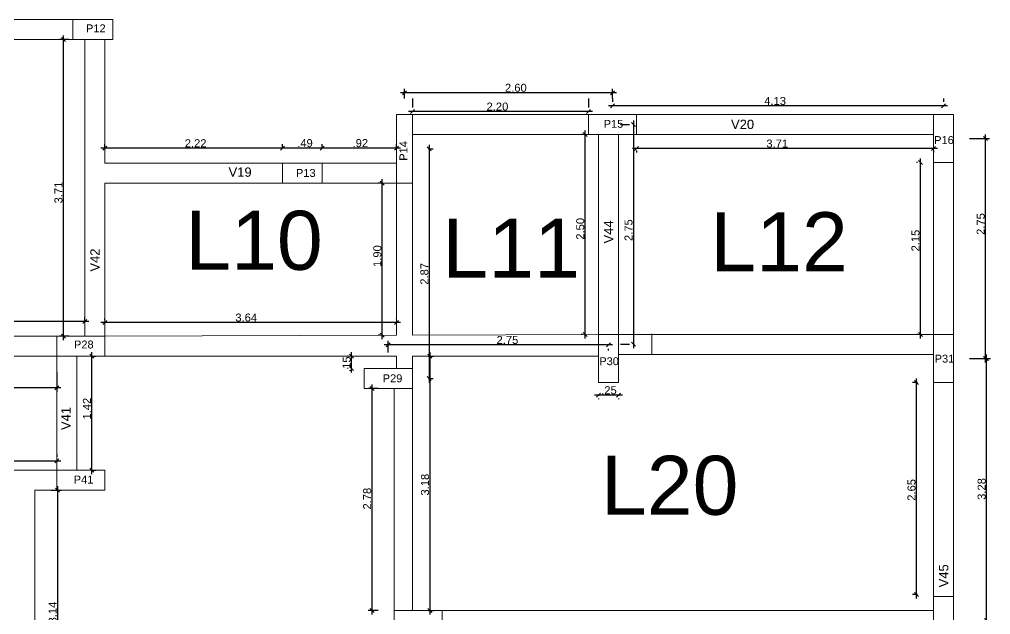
# Model space of a CAD drawing. Header units: millimetres. Extents: x 2878 to 6301, y 540 to 1980.
# Drawn here: x 2943.89 to 2956.03, y 713.98 to 721.43 of the extents above; entities that cross this region are included whole.
import ezdxf

# ---------------------------------------------------------------- set-up
doc = ezdxf.new("R2010")
doc.units = ezdxf.units.MM
doc.header["$LTSCALE"] = 4
for name, color, linetype, lineweight in [('ALVENARIA', 4, 'Continuous', 20), ('COTAS', 35, 'Continuous', 5), ('PILAR', 1, 'Continuous', 5)]:
    doc.layers.add(name, color=color, linetype=linetype, lineweight=lineweight)
doc.styles.get("Standard").update_dxf_attribs({"font": 'arial.ttf'})
doc.dimstyles.new('ISO-25', dxfattribs={"dimscale": 0, "dimtxt": 0.1, "dimasz": 0.05, "dimexe": 0.05, "dimexo": 0.2, "dimgap": 0.01, "dimtad": 1, "dimzin": 4, "dimdsep": 46, "dimtxsty": 'Standard', "dimblk": 'OBLIQUE', "dimcen": 0.1, "dimdle": 0.05, "dimclrt": 256, "dimadec": 0, "dimazin": 0, "dimtfac": 1, "dimtix": 1, "dimtofl": 0, "dimtmove": 0, "dimatfit": 3, "dimfxl": 1, "dimtfillclr": 256, "dimarcsym": 0})

# ---------------------------------------------------------------- blocks, each defined once
blk = doc.blocks.new('PILAR')
at = {"layer": 'PILAR', "ltscale": 0.01}
blk.add_lwpolyline([(-0.15, 0), (0.1, 0), (0.1, -0.6), (-0.15, -0.6)], close=True, dxfattribs=at)
blk = doc.blocks.new('_Oblique')
at = {"color": 0, "linetype": 'ByBlock', "lineweight": -2}
blk.add_line((-0.5, -0.5), (0.5, 0.5), dxfattribs=at)
blk = doc.blocks.new('*D321')
at = {"layer": 'COTAS', "color": 0, "lineweight": -2, "transparency": 16777216}
for p, q in [((2949.003, 719.806), (2949.065, 719.806)), ((2949.015, 719.856), (2949.015, 716.887)), ((2949.003, 716.937), (2949.065, 716.937))]:
    blk.add_line(p, q, dxfattribs=at)
at = {"layer": 'Defpoints', "color": 0, "transparency": 16777216}
for p in [(2948.803, 719.806), (2948.803, 716.937), (2949.015, 716.937)]:
    blk.add_point(p, dxfattribs=at)
at = {"layer": 'COTAS', "color": 0, "lineweight": -2, "transparency": 16777216, "xscale": 0.05, "yscale": 0.05, "zscale": 0.05}
for p, rotation in [((2949.015, 719.806), 90), ((2949.015, 716.937), 270)]:
    blk.add_blockref('_Oblique', p, dxfattribs=dict(at, rotation=rotation))
at = {"layer": 'COTAS', "transparency": 16777216, "insert": (2948.954, 718.244), "char_height": 0.1, "attachment_point": 5, "rotation": 90}
blk.add_mtext('2.87', dxfattribs=at)
blk = doc.blocks.new('*D322')
at = {"layer": 'COTAS', "color": 0, "lineweight": -2, "transparency": 16777216}
for p, q in [((2951.303, 717.356), (2948.453, 717.356)), ((2948.503, 717.262), (2948.503, 717.406)), ((2951.253, 717.287), (2951.253, 717.306))]:
    blk.add_line(p, q, dxfattribs=at)
at = {"layer": 'Defpoints', "color": 0, "transparency": 16777216}
for p in [(2951.253, 717.487), (2948.503, 717.356), (2948.503, 717.062)]:
    blk.add_point(p, dxfattribs=at)
at = {"layer": 'COTAS', "color": 0, "lineweight": -2, "transparency": 16777216, "xscale": 0.05, "yscale": 0.05, "zscale": 0.05, "rotation": 180}
blk.add_blockref('_Oblique', (2948.503, 717.356), dxfattribs=at)
at = {"layer": 'COTAS', "color": 0, "lineweight": -2, "transparency": 16777216, "xscale": 0.05, "yscale": 0.05, "zscale": 0.05}
blk.add_blockref('_Oblique', (2951.253, 717.356), dxfattribs=at)
at = {"layer": 'COTAS', "transparency": 16777216, "insert": (2949.991, 717.417), "char_height": 0.1, "attachment_point": 5}
blk.add_mtext('2.75', dxfattribs=at)
blk = doc.blocks.new('*D391')
at = {"layer": 'ALVENARIA', "color": 0, "lineweight": -2, "transparency": 16777216}
for p, q in [((2955.763, 719.937), (2956.014, 719.937)), ((2955.964, 717.137), (2955.964, 719.987)), ((2955.763, 717.187), (2956.014, 717.187))]:
    blk.add_line(p, q, dxfattribs=at)
at = {"layer": 'Defpoints', "color": 0, "transparency": 16777216}
for p in [(2955.563, 719.937), (2955.964, 719.937), (2955.563, 717.187)]:
    blk.add_point(p, dxfattribs=at)
at = {"layer": 'ALVENARIA', "color": 0, "lineweight": -2, "transparency": 16777216, "xscale": 0.05, "yscale": 0.05, "zscale": 0.05}
for p, rotation in [((2955.964, 719.937), 90), ((2955.964, 717.187), 270)]:
    blk.add_blockref('_Oblique', p, dxfattribs=dict(at, rotation=rotation))
at = {"layer": 'ALVENARIA', "transparency": 16777216, "insert": (2955.903, 718.867), "char_height": 0.1, "attachment_point": 5, "rotation": 90}
blk.add_mtext('2.75', dxfattribs=at)
blk = doc.blocks.new('*D392')
at = {"layer": 'ALVENARIA', "color": 0, "lineweight": -2, "transparency": 16777216}
for p, q in [((2955.363, 719.811), (2951.553, 719.811)), ((2951.603, 719.787), (2951.603, 719.761)), ((2955.313, 719.787), (2955.313, 719.761))]:
    blk.add_line(p, q, dxfattribs=at)
at = {"layer": 'Defpoints', "color": 0, "transparency": 16777216}
for p in [(2951.603, 719.987), (2955.313, 719.987), (2951.603, 719.811)]:
    blk.add_point(p, dxfattribs=at)
at = {"layer": 'ALVENARIA', "color": 0, "lineweight": -2, "transparency": 16777216, "xscale": 0.05, "yscale": 0.05, "zscale": 0.05, "rotation": 180}
blk.add_blockref('_Oblique', (2951.603, 719.811), dxfattribs=at)
at = {"layer": 'ALVENARIA', "color": 0, "lineweight": -2, "transparency": 16777216, "xscale": 0.05, "yscale": 0.05, "zscale": 0.05}
blk.add_blockref('_Oblique', (2955.313, 719.811), dxfattribs=at)
at = {"layer": 'ALVENARIA', "transparency": 16777216, "insert": (2953.361, 719.872), "char_height": 0.1, "attachment_point": 5}
blk.add_mtext('3.71', dxfattribs=at)
blk = doc.blocks.new('*D393')
at = {"layer": 'ALVENARIA', "color": 0, "lineweight": -2, "transparency": 16777216}
for p, q in [((2955.15, 717.437), (2955.15, 719.687)), ((2955.113, 719.637), (2955.1, 719.637)), ((2955.113, 717.487), (2955.1, 717.487))]:
    blk.add_line(p, q, dxfattribs=at)
at = {"layer": 'Defpoints', "color": 0, "transparency": 16777216}
for p in [(2955.15, 719.637), (2955.313, 719.637), (2955.313, 717.487)]:
    blk.add_point(p, dxfattribs=at)
at = {"layer": 'ALVENARIA', "color": 0, "lineweight": -2, "transparency": 16777216, "xscale": 0.05, "yscale": 0.05, "zscale": 0.05}
for p, rotation in [((2955.15, 719.637), 90), ((2955.15, 717.487), 270)]:
    blk.add_blockref('_Oblique', p, dxfattribs=dict(at, rotation=rotation))
at = {"layer": 'ALVENARIA', "transparency": 16777216, "insert": (2955.089, 718.66), "char_height": 0.1, "attachment_point": 5, "rotation": 90}
blk.add_mtext('2.15', dxfattribs=at)
blk = doc.blocks.new('*D394')
at = {"layer": 'ALVENARIA', "color": 0, "lineweight": -2, "transparency": 16777216}
for p, q in [((2951.303, 720.437), (2951.303, 720.393)), ((2955.438, 720.437), (2955.438, 720.393)), ((2955.488, 720.343), (2951.253, 720.343))]:
    blk.add_line(p, q, dxfattribs=at)
at = {"layer": 'Defpoints', "color": 0, "transparency": 16777216}
for p in [(2951.303, 720.343), (2951.303, 720.237), (2955.438, 720.237)]:
    blk.add_point(p, dxfattribs=at)
at = {"layer": 'ALVENARIA', "color": 0, "lineweight": -2, "transparency": 16777216, "xscale": 0.05, "yscale": 0.05, "zscale": 0.05, "rotation": 180}
blk.add_blockref('_Oblique', (2951.303, 720.343), dxfattribs=at)
at = {"layer": 'ALVENARIA', "color": 0, "lineweight": -2, "transparency": 16777216, "xscale": 0.05, "yscale": 0.05, "zscale": 0.05}
blk.add_blockref('_Oblique', (2955.438, 720.343), dxfattribs=at)
at = {"layer": 'ALVENARIA', "transparency": 16777216, "insert": (2953.335, 720.405), "char_height": 0.1, "attachment_point": 5}
blk.add_mtext('4.13', dxfattribs=at)
blk = doc.blocks.new('*D395')
at = {"layer": 'ALVENARIA', "color": 0, "lineweight": -2, "transparency": 16777216}
for p, q in [((2951.565, 720.162), (2951.565, 717.313)), ((2951.403, 720.112), (2951.515, 720.112)), ((2951.403, 717.363), (2951.515, 717.363))]:
    blk.add_line(p, q, dxfattribs=at)
at = {"layer": 'Defpoints', "color": 0, "transparency": 16777216}
for p in [(2951.603, 720.112), (2951.565, 717.363), (2951.603, 717.363)]:
    blk.add_point(p, dxfattribs=at)
at = {"layer": 'ALVENARIA', "color": 0, "lineweight": -2, "transparency": 16777216, "xscale": 0.05, "yscale": 0.05, "zscale": 0.05}
for p, rotation in [((2951.565, 720.112), 90), ((2951.565, 717.363), 270)]:
    blk.add_blockref('_Oblique', p, dxfattribs=dict(at, rotation=rotation))
at = {"layer": 'ALVENARIA', "transparency": 16777216, "insert": (2951.504, 718.79), "char_height": 0.1, "attachment_point": 5, "rotation": 90}
blk.add_mtext('2.75', dxfattribs=at)
blk = doc.blocks.new('*D396')
at = {"layer": 'ALVENARIA', "color": 0, "lineweight": -2, "transparency": 16777216}
for p, q in [((2950.962, 717.437), (2950.962, 720.037)), ((2950.928, 719.987), (2950.912, 719.987)), ((2950.928, 717.487), (2950.912, 717.487))]:
    blk.add_line(p, q, dxfattribs=at)
at = {"layer": 'Defpoints', "color": 0, "transparency": 16777216}
for p in [(2950.962, 719.987), (2951.128, 719.987), (2951.128, 717.487)]:
    blk.add_point(p, dxfattribs=at)
at = {"layer": 'ALVENARIA', "color": 0, "lineweight": -2, "transparency": 16777216, "xscale": 0.05, "yscale": 0.05, "zscale": 0.05}
for p, rotation in [((2950.962, 719.987), 90), ((2950.962, 717.487), 270)]:
    blk.add_blockref('_Oblique', p, dxfattribs=dict(at, rotation=rotation))
at = {"layer": 'ALVENARIA', "transparency": 16777216, "insert": (2950.901, 718.807), "char_height": 0.1, "attachment_point": 5, "rotation": 90}
blk.add_mtext('2.50', dxfattribs=at)
blk = doc.blocks.new('*D397')
at = {"layer": 'COTAS', "color": 0, "lineweight": -2, "transparency": 16777216}
for p, q in [((2951.353, 720.509), (2948.653, 720.509)), ((2948.703, 720.436), (2948.703, 720.559)), ((2951.303, 720.437), (2951.303, 720.559))]:
    blk.add_line(p, q, dxfattribs=at)
at = {"layer": 'Defpoints', "color": 0, "transparency": 16777216}
for p in [(2948.703, 720.509), (2948.703, 720.236), (2951.303, 720.237)]:
    blk.add_point(p, dxfattribs=at)
at = {"layer": 'COTAS', "color": 0, "lineweight": -2, "transparency": 16777216, "xscale": 0.05, "yscale": 0.05, "zscale": 0.05, "rotation": 180}
blk.add_blockref('_Oblique', (2948.703, 720.509), dxfattribs=at)
at = {"layer": 'COTAS', "color": 0, "lineweight": -2, "transparency": 16777216, "xscale": 0.05, "yscale": 0.05, "zscale": 0.05}
blk.add_blockref('_Oblique', (2951.303, 720.509), dxfattribs=at)
at = {"layer": 'COTAS', "transparency": 16777216, "insert": (2950.096, 720.57), "char_height": 0.1, "attachment_point": 5}
blk.add_mtext('2.60', dxfattribs=at)
blk = doc.blocks.new('*D398')
at = {"layer": 'COTAS', "color": 0, "lineweight": -2, "transparency": 16777216}
for p, q in [((2948.803, 720.436), (2948.803, 720.324)), ((2951.003, 720.437), (2951.003, 720.324)), ((2951.053, 720.274), (2948.753, 720.274))]:
    blk.add_line(p, q, dxfattribs=at)
at = {"layer": 'Defpoints', "color": 0, "transparency": 16777216}
for p in [(2948.803, 720.274), (2948.803, 720.236), (2951.003, 720.237)]:
    blk.add_point(p, dxfattribs=at)
at = {"layer": 'COTAS', "color": 0, "lineweight": -2, "transparency": 16777216, "xscale": 0.05, "yscale": 0.05, "zscale": 0.05, "rotation": 180}
blk.add_blockref('_Oblique', (2948.803, 720.274), dxfattribs=at)
at = {"layer": 'COTAS', "color": 0, "lineweight": -2, "transparency": 16777216, "xscale": 0.05, "yscale": 0.05, "zscale": 0.05}
blk.add_blockref('_Oblique', (2951.003, 720.274), dxfattribs=at)
at = {"layer": 'COTAS', "transparency": 16777216, "insert": (2949.866, 720.335), "char_height": 0.1, "attachment_point": 5}
blk.add_mtext('2.20', dxfattribs=at)
blk = doc.blocks.new('*D399')
at = {"layer": 'COTAS', "color": 0, "lineweight": -2, "transparency": 16777216}
for p, q in [((2955.976, 713.861), (2955.976, 717.237)), ((2955.763, 717.187), (2956.026, 717.187)), ((2955.763, 713.911), (2956.026, 713.911))]:
    blk.add_line(p, q, dxfattribs=at)
at = {"layer": 'Defpoints', "color": 0, "transparency": 16777216}
for p in [(2955.563, 717.187), (2955.976, 717.187), (2955.563, 713.911)]:
    blk.add_point(p, dxfattribs=at)
at = {"layer": 'COTAS', "color": 0, "lineweight": -2, "transparency": 16777216, "xscale": 0.05, "yscale": 0.05, "zscale": 0.05}
for p, rotation in [((2955.976, 717.187), 90), ((2955.976, 713.911), 270)]:
    blk.add_blockref('_Oblique', p, dxfattribs=dict(at, rotation=rotation))
at = {"layer": 'COTAS', "transparency": 16777216, "insert": (2955.915, 715.554), "char_height": 0.1, "attachment_point": 5, "rotation": 90}
blk.add_mtext('3.28', dxfattribs=at)
blk = doc.blocks.new('*D400')
at = {"layer": 'COTAS', "color": 0, "lineweight": -2, "transparency": 16777216}
for p, q in [((2955.113, 716.887), (2955.05, 716.887)), ((2955.1, 714.186), (2955.1, 716.937)), ((2955.113, 714.236), (2955.05, 714.236))]:
    blk.add_line(p, q, dxfattribs=at)
at = {"layer": 'Defpoints', "color": 0, "transparency": 16777216}
for p in [(2955.1, 716.887), (2955.313, 716.887), (2955.313, 714.236)]:
    blk.add_point(p, dxfattribs=at)
at = {"layer": 'COTAS', "color": 0, "lineweight": -2, "transparency": 16777216, "xscale": 0.05, "yscale": 0.05, "zscale": 0.05}
for p, rotation in [((2955.1, 716.887), 90), ((2955.1, 714.236), 270)]:
    blk.add_blockref('_Oblique', p, dxfattribs=dict(at, rotation=rotation))
at = {"layer": 'COTAS', "transparency": 16777216, "insert": (2955.039, 715.543), "char_height": 0.1, "attachment_point": 5, "rotation": 90}
blk.add_mtext('2.65', dxfattribs=at)
blk = doc.blocks.new('*D401')
at = {"layer": 'COTAS', "color": 0, "lineweight": -2, "transparency": 16777216}
for p, q in [((2951.428, 716.727), (2951.078, 716.727)), ((2951.128, 716.687), (2951.128, 716.677)), ((2951.378, 716.687), (2951.378, 716.677))]:
    blk.add_line(p, q, dxfattribs=at)
at = {"layer": 'Defpoints', "color": 0, "transparency": 16777216}
for p in [(2951.128, 716.887), (2951.378, 716.887), (2951.128, 716.727)]:
    blk.add_point(p, dxfattribs=at)
at = {"layer": 'COTAS', "color": 0, "lineweight": -2, "transparency": 16777216, "xscale": 0.05, "yscale": 0.05, "zscale": 0.05, "rotation": 180}
blk.add_blockref('_Oblique', (2951.128, 716.727), dxfattribs=at)
at = {"layer": 'COTAS', "color": 0, "lineweight": -2, "transparency": 16777216, "xscale": 0.05, "yscale": 0.05, "zscale": 0.05}
blk.add_blockref('_Oblique', (2951.378, 716.727), dxfattribs=at)
at = {"layer": 'COTAS', "transparency": 16777216, "insert": (2951.259, 716.788), "char_height": 0.1, "attachment_point": 5}
blk.add_mtext('.25', dxfattribs=at)
blk = doc.blocks.new('*D416')
at = {"layer": 'COTAS', "color": 0, "lineweight": -2, "transparency": 16777216}
for p, q in [((2948.3, 713.986), (2948.3, 716.862)), ((2948.375, 716.812), (2948.25, 716.812)), ((2948.375, 714.036), (2948.25, 714.036))]:
    blk.add_line(p, q, dxfattribs=at)
at = {"layer": 'Defpoints', "color": 0, "transparency": 16777216}
for p in [(2948.3, 716.812), (2948.575, 716.812), (2948.575, 714.036)]:
    blk.add_point(p, dxfattribs=at)
at = {"layer": 'COTAS', "color": 0, "lineweight": -2, "transparency": 16777216, "xscale": 0.05, "yscale": 0.05, "zscale": 0.05}
for p, rotation in [((2948.3, 716.812), 90), ((2948.3, 714.036), 270)]:
    blk.add_blockref('_Oblique', p, dxfattribs=dict(at, rotation=rotation))
at = {"layer": 'COTAS', "transparency": 16777216, "insert": (2948.239, 715.433), "char_height": 0.1, "attachment_point": 5, "rotation": 90}
blk.add_mtext('2.78', dxfattribs=at)
blk = doc.blocks.new('*D417')
at = {"layer": 'COTAS', "color": 0, "lineweight": -2, "transparency": 16777216}
for p, q in [((2948.044, 717.012), (2948.044, 717.265)), ((2948.003, 717.215), (2947.994, 717.215)), ((2948.003, 717.062), (2947.994, 717.062))]:
    blk.add_line(p, q, dxfattribs=at)
at = {"layer": 'Defpoints', "color": 0, "transparency": 16777216}
for p in [(2948.044, 717.215), (2948.203, 717.215), (2948.203, 717.062)]:
    blk.add_point(p, dxfattribs=at)
at = {"layer": 'COTAS', "color": 0, "lineweight": -2, "transparency": 16777216, "xscale": 0.05, "yscale": 0.05, "zscale": 0.05}
for p, rotation in [((2948.044, 717.215), 90), ((2948.044, 717.062), 270)]:
    blk.add_blockref('_Oblique', p, dxfattribs=dict(at, rotation=rotation))
at = {"layer": 'COTAS', "transparency": 16777216, "insert": (2947.983, 717.114), "char_height": 0.1, "attachment_point": 5, "rotation": 90}
blk.add_mtext('.15', dxfattribs=at)
blk = doc.blocks.new('*D418')
at = {"layer": 'COTAS', "color": 0, "lineweight": -2, "transparency": 16777216}
for p, q in [((2949.023, 717.265), (2949.023, 713.986)), ((2949.003, 717.215), (2949.073, 717.215)), ((2949.003, 714.036), (2949.073, 714.036))]:
    blk.add_line(p, q, dxfattribs=at)
at = {"layer": 'Defpoints', "color": 0, "transparency": 16777216}
for p in [(2948.803, 717.215), (2948.803, 714.036), (2949.023, 714.036)]:
    blk.add_point(p, dxfattribs=at)
at = {"layer": 'COTAS', "color": 0, "lineweight": -2, "transparency": 16777216, "xscale": 0.05, "yscale": 0.05, "zscale": 0.05}
for p, rotation in [((2949.023, 717.215), 90), ((2949.023, 714.036), 270)]:
    blk.add_blockref('_Oblique', p, dxfattribs=dict(at, rotation=rotation))
at = {"layer": 'COTAS', "transparency": 16777216, "insert": (2948.962, 715.608), "char_height": 0.1, "attachment_point": 5, "rotation": 90}
blk.add_mtext('3.18', dxfattribs=at)
blk = doc.blocks.new('*D419')
at = {"layer": 'COTAS', "color": 0, "lineweight": -2, "transparency": 16777216}
for p, q in [((2948.427, 717.428), (2948.427, 719.426)), ((2948.403, 719.376), (2948.377, 719.376)), ((2948.403, 717.478), (2948.377, 717.478))]:
    blk.add_line(p, q, dxfattribs=at)
at = {"layer": 'Defpoints', "color": 0, "transparency": 16777216}
for p in [(2948.427, 719.376), (2948.603, 719.376), (2948.603, 717.478)]:
    blk.add_point(p, dxfattribs=at)
at = {"layer": 'COTAS', "color": 0, "lineweight": -2, "transparency": 16777216, "xscale": 0.05, "yscale": 0.05, "zscale": 0.05}
for p, rotation in [((2948.427, 719.376), 90), ((2948.427, 717.478), 270)]:
    blk.add_blockref('_Oblique', p, dxfattribs=dict(at, rotation=rotation))
at = {"layer": 'COTAS', "transparency": 16777216, "insert": (2948.366, 718.466), "char_height": 0.1, "attachment_point": 5, "rotation": 90}
blk.add_mtext('1.90', dxfattribs=at)
blk = doc.blocks.new('*D420')
at = {"layer": 'COTAS', "color": 0, "lineweight": -2, "transparency": 16777216}
for p, q in [((2948.653, 719.816), (2947.628, 719.816)), ((2947.678, 719.826), (2947.678, 719.866)), ((2948.603, 719.826), (2948.603, 719.866))]:
    blk.add_line(p, q, dxfattribs=at)
at = {"layer": 'Defpoints', "color": 0, "transparency": 16777216}
for p in [(2947.678, 719.816), (2947.678, 719.626), (2948.603, 719.626)]:
    blk.add_point(p, dxfattribs=at)
at = {"layer": 'COTAS', "color": 0, "lineweight": -2, "transparency": 16777216, "xscale": 0.05, "yscale": 0.05, "zscale": 0.05, "rotation": 180}
blk.add_blockref('_Oblique', (2947.678, 719.816), dxfattribs=at)
at = {"layer": 'COTAS', "color": 0, "lineweight": -2, "transparency": 16777216, "xscale": 0.05, "yscale": 0.05, "zscale": 0.05}
blk.add_blockref('_Oblique', (2948.603, 719.816), dxfattribs=at)
at = {"layer": 'COTAS', "transparency": 16777216, "insert": (2948.153, 719.878), "char_height": 0.1, "attachment_point": 5}
blk.add_mtext('.92', dxfattribs=at)
blk = doc.blocks.new('*D421')
at = {"layer": 'COTAS', "color": 0, "lineweight": -2, "transparency": 16777216}
for p, q in [((2947.728, 719.816), (2947.133, 719.816)), ((2947.183, 719.826), (2947.183, 719.866)), ((2947.678, 719.826), (2947.678, 719.866))]:
    blk.add_line(p, q, dxfattribs=at)
at = {"layer": 'Defpoints', "color": 0, "transparency": 16777216}
for p in [(2947.183, 719.816), (2947.183, 719.626), (2947.678, 719.626)]:
    blk.add_point(p, dxfattribs=at)
at = {"layer": 'COTAS', "color": 0, "lineweight": -2, "transparency": 16777216, "xscale": 0.05, "yscale": 0.05, "zscale": 0.05, "rotation": 180}
blk.add_blockref('_Oblique', (2947.183, 719.816), dxfattribs=at)
at = {"layer": 'COTAS', "color": 0, "lineweight": -2, "transparency": 16777216, "xscale": 0.05, "yscale": 0.05, "zscale": 0.05}
blk.add_blockref('_Oblique', (2947.678, 719.816), dxfattribs=at)
at = {"layer": 'COTAS', "transparency": 16777216, "insert": (2947.462, 719.878), "char_height": 0.1, "attachment_point": 5}
blk.add_mtext('.49', dxfattribs=at)
blk = doc.blocks.new('*D422')
at = {"layer": 'COTAS', "color": 0, "lineweight": -2, "transparency": 16777216}
for p, q in [((2947.233, 719.816), (2944.912, 719.816)), ((2944.962, 719.826), (2944.962, 719.866)), ((2947.183, 719.826), (2947.183, 719.866))]:
    blk.add_line(p, q, dxfattribs=at)
at = {"layer": 'Defpoints', "color": 0, "transparency": 16777216}
for p in [(2944.962, 719.816), (2944.962, 719.626), (2947.183, 719.626)]:
    blk.add_point(p, dxfattribs=at)
at = {"layer": 'COTAS', "color": 0, "lineweight": -2, "transparency": 16777216, "xscale": 0.05, "yscale": 0.05, "zscale": 0.05, "rotation": 180}
blk.add_blockref('_Oblique', (2944.962, 719.816), dxfattribs=at)
at = {"layer": 'COTAS', "color": 0, "lineweight": -2, "transparency": 16777216, "xscale": 0.05, "yscale": 0.05, "zscale": 0.05}
blk.add_blockref('_Oblique', (2947.183, 719.816), dxfattribs=at)
at = {"layer": 'COTAS', "transparency": 16777216, "insert": (2946.096, 719.877), "char_height": 0.1, "attachment_point": 5}
blk.add_mtext('2.22', dxfattribs=at)
blk = doc.blocks.new('*D423')
at = {"layer": 'COTAS', "color": 0, "lineweight": -2, "transparency": 16777216}
for p, q in [((2948.653, 717.636), (2944.913, 717.636)), ((2944.963, 717.665), (2944.963, 717.686)), ((2948.603, 717.678), (2948.603, 717.686))]:
    blk.add_line(p, q, dxfattribs=at)
at = {"layer": 'Defpoints', "color": 0, "transparency": 16777216}
for p in [(2944.963, 717.636), (2948.603, 717.478), (2944.963, 717.465)]:
    blk.add_point(p, dxfattribs=at)
at = {"layer": 'COTAS', "color": 0, "lineweight": -2, "transparency": 16777216, "xscale": 0.05, "yscale": 0.05, "zscale": 0.05, "rotation": 180}
blk.add_blockref('_Oblique', (2944.963, 717.636), dxfattribs=at)
at = {"layer": 'COTAS', "color": 0, "lineweight": -2, "transparency": 16777216, "xscale": 0.05, "yscale": 0.05, "zscale": 0.05}
blk.add_blockref('_Oblique', (2948.603, 717.636), dxfattribs=at)
at = {"layer": 'COTAS', "transparency": 16777216, "insert": (2946.728, 717.697), "char_height": 0.1, "attachment_point": 5}
blk.add_mtext('3.64', dxfattribs=at)
blk = doc.blocks.new('*D424')
at = {"layer": 'COTAS', "color": 0, "lineweight": -2, "transparency": 16777216}
for p, q in [((2944.512, 721.175), (2944.394, 721.175)), ((2944.444, 717.415), (2944.444, 721.225)), ((2944.512, 717.465), (2944.394, 717.465))]:
    blk.add_line(p, q, dxfattribs=at)
at = {"layer": 'Defpoints', "color": 0, "transparency": 16777216}
for p in [(2944.444, 721.175), (2944.712, 721.175), (2944.712, 717.465)]:
    blk.add_point(p, dxfattribs=at)
at = {"layer": 'COTAS', "color": 0, "lineweight": -2, "transparency": 16777216, "xscale": 0.05, "yscale": 0.05, "zscale": 0.05}
for p, rotation in [((2944.444, 721.175), 90), ((2944.444, 717.465), 270)]:
    blk.add_blockref('_Oblique', p, dxfattribs=dict(at, rotation=rotation))
at = {"layer": 'COTAS', "transparency": 16777216, "insert": (2944.383, 719.26), "char_height": 0.1, "attachment_point": 5, "rotation": 90}
blk.add_mtext('3.71', dxfattribs=at)
blk = doc.blocks.new('*D425')
at = {"layer": 'COTAS', "color": 0, "lineweight": -2, "transparency": 16777216}
for p, q in [((2944.762, 717.648), (2941.122, 717.648)), ((2941.172, 717.666), (2941.172, 717.698)), ((2944.712, 717.665), (2944.712, 717.698))]:
    blk.add_line(p, q, dxfattribs=at)
at = {"layer": 'Defpoints', "color": 0, "transparency": 16777216}
for p in [(2941.172, 717.648), (2941.172, 717.466), (2944.712, 717.465)]:
    blk.add_point(p, dxfattribs=at)
at = {"layer": 'COTAS', "color": 0, "lineweight": -2, "transparency": 16777216, "xscale": 0.05, "yscale": 0.05, "zscale": 0.05, "rotation": 180}
blk.add_blockref('_Oblique', (2941.172, 717.648), dxfattribs=at)
at = {"layer": 'COTAS', "color": 0, "lineweight": -2, "transparency": 16777216, "xscale": 0.05, "yscale": 0.05, "zscale": 0.05}
blk.add_blockref('_Oblique', (2944.712, 717.648), dxfattribs=at)
at = {"layer": 'COTAS', "transparency": 16777216, "insert": (2942.793, 717.709), "char_height": 0.1, "attachment_point": 5}
blk.add_mtext('3.54', dxfattribs=at)
blk = doc.blocks.new('*D431')
at = {"layer": 'COTAS', "color": 0, "lineweight": -2, "transparency": 16777216}
for p, q in [((2941.551, 717.016), (2941.551, 716.77)), ((2944.363, 717.015), (2944.363, 716.77)), ((2944.413, 716.82), (2941.501, 716.82))]:
    blk.add_line(p, q, dxfattribs=at)
at = {"layer": 'Defpoints', "color": 0, "transparency": 16777216}
for p in [(2941.551, 717.216), (2944.363, 717.215), (2941.551, 716.82)]:
    blk.add_point(p, dxfattribs=at)
at = {"layer": 'COTAS', "color": 0, "lineweight": -2, "transparency": 16777216, "xscale": 0.05, "yscale": 0.05, "zscale": 0.05, "rotation": 180}
blk.add_blockref('_Oblique', (2941.551, 716.82), dxfattribs=at)
at = {"layer": 'COTAS', "color": 0, "lineweight": -2, "transparency": 16777216, "xscale": 0.05, "yscale": 0.05, "zscale": 0.05}
blk.add_blockref('_Oblique', (2944.363, 716.82), dxfattribs=at)
at = {"layer": 'COTAS', "transparency": 16777216, "insert": (2942.923, 716.881), "char_height": 0.1, "attachment_point": 5}
blk.add_mtext('2.81', dxfattribs=at)
blk = doc.blocks.new('*D443')
at = {"layer": 'COTAS', "color": 0, "lineweight": -2, "transparency": 16777216}
for p, q in [((2944.798, 715.741), (2944.798, 717.265)), ((2944.813, 717.215), (2944.848, 717.215)), ((2944.813, 715.791), (2944.848, 715.791))]:
    blk.add_line(p, q, dxfattribs=at)
at = {"layer": 'Defpoints', "color": 0, "transparency": 16777216}
for p in [(2944.613, 717.215), (2944.798, 717.215), (2944.613, 715.791)]:
    blk.add_point(p, dxfattribs=at)
at = {"layer": 'COTAS', "color": 0, "lineweight": -2, "transparency": 16777216, "xscale": 0.05, "yscale": 0.05, "zscale": 0.05}
for p, rotation in [((2944.798, 717.215), 90), ((2944.798, 715.791), 270)]:
    blk.add_blockref('_Oblique', p, dxfattribs=dict(at, rotation=rotation))
at = {"layer": 'COTAS', "transparency": 16777216, "insert": (2944.738, 716.558), "char_height": 0.1, "attachment_point": 5, "rotation": 90}
blk.add_mtext('1.42', dxfattribs=at)
blk = doc.blocks.new('*D444')
at = {"layer": 'COTAS', "color": 0, "lineweight": -2, "transparency": 16777216}
for p, q in [((2944.287, 715.541), (2944.421, 715.541)), ((2944.371, 715.591), (2944.371, 712.355)), ((2944.287, 712.405), (2944.421, 712.405))]:
    blk.add_line(p, q, dxfattribs=at)
at = {"layer": 'Defpoints', "color": 0, "transparency": 16777216}
for p in [(2944.087, 715.541), (2944.087, 712.405), (2944.371, 712.405)]:
    blk.add_point(p, dxfattribs=at)
at = {"layer": 'COTAS', "color": 0, "lineweight": -2, "transparency": 16777216, "xscale": 0.05, "yscale": 0.05, "zscale": 0.05}
for p, rotation in [((2944.371, 715.541), 90), ((2944.371, 712.405), 270)]:
    blk.add_blockref('_Oblique', p, dxfattribs=dict(at, rotation=rotation))
at = {"layer": 'COTAS', "transparency": 16777216, "insert": (2944.31, 714.009), "char_height": 0.1, "attachment_point": 5, "rotation": 90}
blk.add_mtext('3.14', dxfattribs=at)
blk = doc.blocks.new('*D471')
at = {"layer": 'COTAS', "color": 0, "lineweight": -2, "transparency": 16777216}
for p, q in [((2938.622, 715.904), (2944.413, 715.904)), ((2938.672, 715.987), (2938.672, 715.954)), ((2944.363, 715.991), (2944.363, 715.954))]:
    blk.add_line(p, q, dxfattribs=at)
at = {"layer": 'Defpoints', "color": 0, "transparency": 16777216}
for p in [(2944.363, 715.904), (2938.672, 715.787), (2944.363, 715.791)]:
    blk.add_point(p, dxfattribs=at)
at = {"layer": 'COTAS', "color": 0, "lineweight": -2, "transparency": 16777216, "xscale": 0.05, "yscale": 0.05, "zscale": 0.05, "rotation": 180}
blk.add_blockref('_Oblique', (2938.672, 715.904), dxfattribs=at)
at = {"layer": 'COTAS', "color": 0, "lineweight": -2, "transparency": 16777216, "xscale": 0.05, "yscale": 0.05, "zscale": 0.05}
blk.add_blockref('_Oblique', (2944.363, 715.904), dxfattribs=at)
at = {"layer": 'COTAS', "transparency": 16777216, "insert": (2941.621, 715.965), "char_height": 0.1, "attachment_point": 5}
blk.add_mtext('5.69', dxfattribs=at)

msp = doc.modelspace()

# ---------------------------------------------------------------- linework, layer by layer
at = {"layer": 'ALVENARIA'}
for p, q in [((2944.562, 721.425), (2941.173, 721.425)), ((2944.562, 721.175), (2941.173, 721.176)), ((2944.712, 717.465), (2944.712, 721.175)), ((2944.962, 719.626), (2944.962, 721.175)), ((2948.603, 720.236), (2948.603, 719.526)), ((2951.003, 720.237), (2948.803, 720.236)), ((2951.303, 720.237), (2951.303, 720.237)), ((2955.313, 720.237), (2951.603, 720.237)), ((2951.003, 719.987), (2948.803, 719.987)), ((2951.203, 719.987), (2951.003, 719.987)), ((2951.128, 717.487), (2951.128, 719.987)), ((2951.378, 717.487), (2951.378, 719.987)), ((2951.603, 719.987), (2955.313, 719.987)), ((2947.183, 719.626), (2944.962, 719.626)), ((2947.183, 719.626), (2947.678, 719.626)), ((2947.678, 719.626), (2948.603, 719.626)), ((2955.313, 719.637), (2955.313, 717.487)), ((2955.563, 719.637), (2955.563, 717.487)), ((2944.962, 717.465), (2944.962, 719.376)), ((2947.183, 719.376), (2944.962, 719.376)), ((2947.183, 719.376), (2947.403, 719.376)), ((2947.503, 719.376), (2947.678, 719.376)), ((2948.603, 719.376), (2947.678, 719.377)), ((2948.603, 719.376), (2948.603, 717.478)), ((2948.803, 719.376), (2948.803, 717.479)), ((2944.962, 717.465), (2948.603, 717.478)), ((2948.803, 717.479), (2951.128, 717.487)), ((2951.378, 717.487), (2955.313, 717.487)), ((2951.795, 717.242), (2951.795, 717.493)), ((2941.551, 717.466), (2944.363, 717.465)), ((2944.962, 717.315), (2944.962, 717.315)), ((2951.378, 717.237), (2955.313, 717.237)), ((2941.551, 717.216), (2944.363, 717.216)), ((2944.363, 715.791), (2944.363, 717.215)), ((2944.613, 715.791), (2944.613, 717.215)), ((2944.963, 717.215), (2948.603, 717.215)), ((2948.603, 717.215), (2948.603, 717.062)), ((2948.803, 717.215), (2951.128, 717.215)), ((2948.803, 717.215), (2948.803, 717.062)), ((2955.313, 716.887), (2955.313, 714.211)), ((2955.563, 716.887), (2955.563, 714.211)), ((2948.575, 714.036), (2948.575, 716.812)), ((2948.803, 716.812), (2948.803, 714.036)), ((2944.363, 715.791), (2941.101, 715.791)), ((2944.087, 715.541), (2944.363, 715.541)), ((2944.087, 712.405), (2944.087, 715.541)), ((2949.175, 714.036), (2955.313, 714.036))]:
    msp.add_line(p, q, dxfattribs=at)
at = {"layer": 'ALVENARIA', "ltscale": 200}
msp.add_line((2955.313, 720.237), (2955.313, 720.237), dxfattribs=at)
at = {"layer": 'ALVENARIA', "ltscale": 0.03}
msp.add_line((2955.313, 714.236), (2955.313, 714.336), dxfattribs=at)
at = {"layer": 'PILAR', "color": 1, "ltscale": 0.01}
for points in [[(2944.562, 721.175), (2944.562, 721.425), (2945.062, 721.425), (2945.062, 721.175)], [(2948.803, 720.236), (2948.603, 720.236), (2948.603, 719.376), (2948.803, 719.376)]]:
    msp.add_lwpolyline(points, close=True, dxfattribs=at)
at = {"layer": 'PILAR', "ltscale": 0.01}
msp.add_lwpolyline([(2947.183, 719.377), (2947.183, 719.626), (2947.678, 719.626), (2947.678, 719.377)], close=True, dxfattribs=at)

# ---------------------------------------------------------------- block references
at = {"layer": 'COTAS'}
for p, rotation in [((2951.603, 720.087), 270), ((2955.413, 719.637), 180), ((2944.963, 717.315), 270), ((2948.203, 716.962), 89.99999999999997), ((2944.963, 715.641), 270)]:
    msp.add_blockref('PILAR', p, dxfattribs=dict(at, rotation=rotation))
at = {"layer": 'COTAS', "xscale": -1}
for p, rotation in [((2951.278, 716.887), 180), ((2955.463, 716.887), 180), ((2955.463, 713.611), 180), ((2949.175, 713.936), 270.0000000000001)]:
    msp.add_blockref('PILAR', p, dxfattribs=dict(at, rotation=rotation))

# ---------------------------------------------------------------- texts
at = {"layer": 'COTAS', "attachment_point": 1}
for s, insert, char_height in [('P12', (2944.726, 721.363), 0.0988), ('P15', (2951.193, 720.169), 0.0988), ('V20', (2952.784, 720.171), 0.116), ('P16', (2955.321, 719.966), 0.0988), ('V19', (2946.507, 719.574), 0.116), ('P13', (2947.349, 719.555), 0.0988), ('L10', (2945.965, 719.032), 0.7375), ('L11', (2949.178, 718.935), 0.7375), ('L12', (2952.525, 719.014), 0.7375), ('P28', (2944.576, 717.41), 0.0988), ('P31', (2955.328, 717.233), 0.0988), ('P30', (2951.138, 717.201), 0.0988), ('P29', (2948.433, 716.987), 0.0988), ('L20', (2951.158, 715.969), 0.7375), ('P41', (2944.573, 715.721), 0.0988)]:
    msp.add_mtext_dynamic_manual_height_columns(s, width=2.5, gutter_width=12.5, heights=[1.872], dxfattribs=dict(at, insert=insert, char_height=char_height))
at = {"layer": 'COTAS', "attachment_point": 1, "rotation": 90}
for s, insert, char_height in [('P14', (2948.642, 719.658), 0.0988), ('V44', (2951.196, 718.624), 0.116), ('V42', (2944.78, 718.272), 0.116), ('V41', (2944.417, 716.291), 0.116), ('V45', (2955.383, 714.324), 0.116)]:
    msp.add_mtext_dynamic_manual_height_columns(s, width=2.5, gutter_width=12.5, heights=[1.872], dxfattribs=dict(at, insert=insert, char_height=char_height))

# ---------------------------------------------------------------- dimensions: what is measured, and where the dimension line sits
at = {"layer": 'ALVENARIA', "color": 40, "true_color": 0xf8d731}
for base, p1, p2, angle, picture, middle in [((2951.3030341, 720.3434568), (2955.4380335, 720.2368486), (2951.3030341, 720.2366372), 180, '*D394', (2953.335384, 720.3434568)), ((2951.565, 717.363), (2951.603, 720.112), (2951.603, 717.363), 90, '*D395', (2951.565, 718.79)), ((2950.962, 719.987), (2951.128, 717.487), (2951.128, 719.987), 90, '*D396', (2950.962, 718.807)), ((2951.603, 719.811), (2955.313, 719.987), (2951.603, 719.987), 180, '*D392', (2953.361, 719.811)), ((2955.964, 719.937), (2955.563, 717.187), (2955.563, 719.937), 90, '*D391', (2955.964, 718.867)), ((2955.15, 719.637), (2955.313, 717.487), (2955.313, 719.637), 90, '*D393', (2955.15, 718.66))]:
    dim = msp.add_linear_dim(base=base, p1=p1, p2=p2, angle=angle, dimstyle='ISO-25', override={"dimscale": 1}, dxfattribs=at)
    dim.commit()
    dim.dimension.update_dxf_attribs({"geometry": picture, "text_midpoint": middle, "dimtype": 160})
at = {"layer": 'COTAS'}
for base, p1, p2, angle, picture, middle in [((2944.444, 721.175), (2944.712, 717.465), (2944.712, 721.175), 90, '*D424', (2944.444, 719.26)), ((2948.703, 720.509), (2951.303, 720.237), (2948.703, 720.236), 180, '*D397', (2950.096, 720.509)), ((2948.803, 720.274), (2951.003, 720.237), (2948.803, 720.236), 180, '*D398', (2949.866, 720.274)), ((2944.962, 719.816), (2947.183, 719.626), (2944.962, 719.626), 180, '*D422', (2946.096, 719.816)), ((2947.1831, 719.8164), (2947.678, 719.6264), (2947.1831, 719.6264), 180, '*D421', (2947.462, 719.8164)), ((2947.6781, 719.8164), (2948.603, 719.6264), (2947.6781, 719.6264), 180, '*D420', (2948.1527, 719.8164)), ((2949.015, 716.937), (2948.803, 719.806), (2948.803, 716.937), 90, '*D321', (2949.015, 718.244)), ((2948.427, 719.376), (2948.603, 717.478), (2948.603, 719.376), 90, '*D419', (2948.427, 718.466)), ((2941.172, 717.648), (2944.712, 717.465), (2941.172, 717.466), 180, '*D425', (2942.793, 717.648)), ((2944.963, 717.636), (2948.603, 717.478), (2944.963, 717.465), 180, '*D423', (2946.728, 717.636)), ((2948.503, 717.356), (2951.253, 717.487), (2948.503, 717.062), 180, '*D322', (2949.991, 717.356)), ((2944.798, 717.215), (2944.613, 715.791), (2944.613, 717.215), 90, '*D443', (2944.798, 716.558)), ((2948.044, 717.215), (2948.203, 717.062), (2948.203, 717.215), 90, '*D417', (2948.044, 717.114)), ((2949.023, 714.036), (2948.803, 717.215), (2948.803, 714.036), 90, '*D418', (2949.023, 715.608)), ((2955.976, 717.187), (2955.563, 713.911), (2955.563, 717.187), 90, '*D399', (2955.976, 715.554)), ((2941.551, 716.82), (2944.363, 717.215), (2941.551, 717.216), 180, '*D431', (2942.923, 716.82)), ((2948.3, 716.812), (2948.575, 714.036), (2948.575, 716.812), 90, '*D416', (2948.3, 715.433)), ((2951.128, 716.727), (2951.378, 716.887), (2951.128, 716.887), 180, '*D401', (2951.259, 716.727)), ((2955.1, 716.887), (2955.313, 714.236), (2955.313, 716.887), 90, '*D400', (2955.1, 715.543)), ((2944.371, 712.405), (2944.087, 715.541), (2944.087, 712.405), 90, '*D444', (2944.371, 714.009))]:
    dim = msp.add_linear_dim(base=base, p1=p1, p2=p2, angle=angle, dimstyle='ISO-25', override={"dimscale": 1}, dxfattribs=at)
    dim.commit()
    dim.dimension.update_dxf_attribs({"geometry": picture, "text_midpoint": middle, "dimtype": 160})
dim = msp.add_linear_dim(base=(2944.363, 715.904), p1=(2938.672, 715.787), p2=(2944.363, 715.791), dimstyle='ISO-25', override={"dimscale": 1}, dxfattribs=at)
dim.commit()
dim.dimension.update_dxf_attribs({"geometry": '*D471', "text_midpoint": (2941.621, 715.904), "dimtype": 160})

doc.saveas('drawing.dxf')
